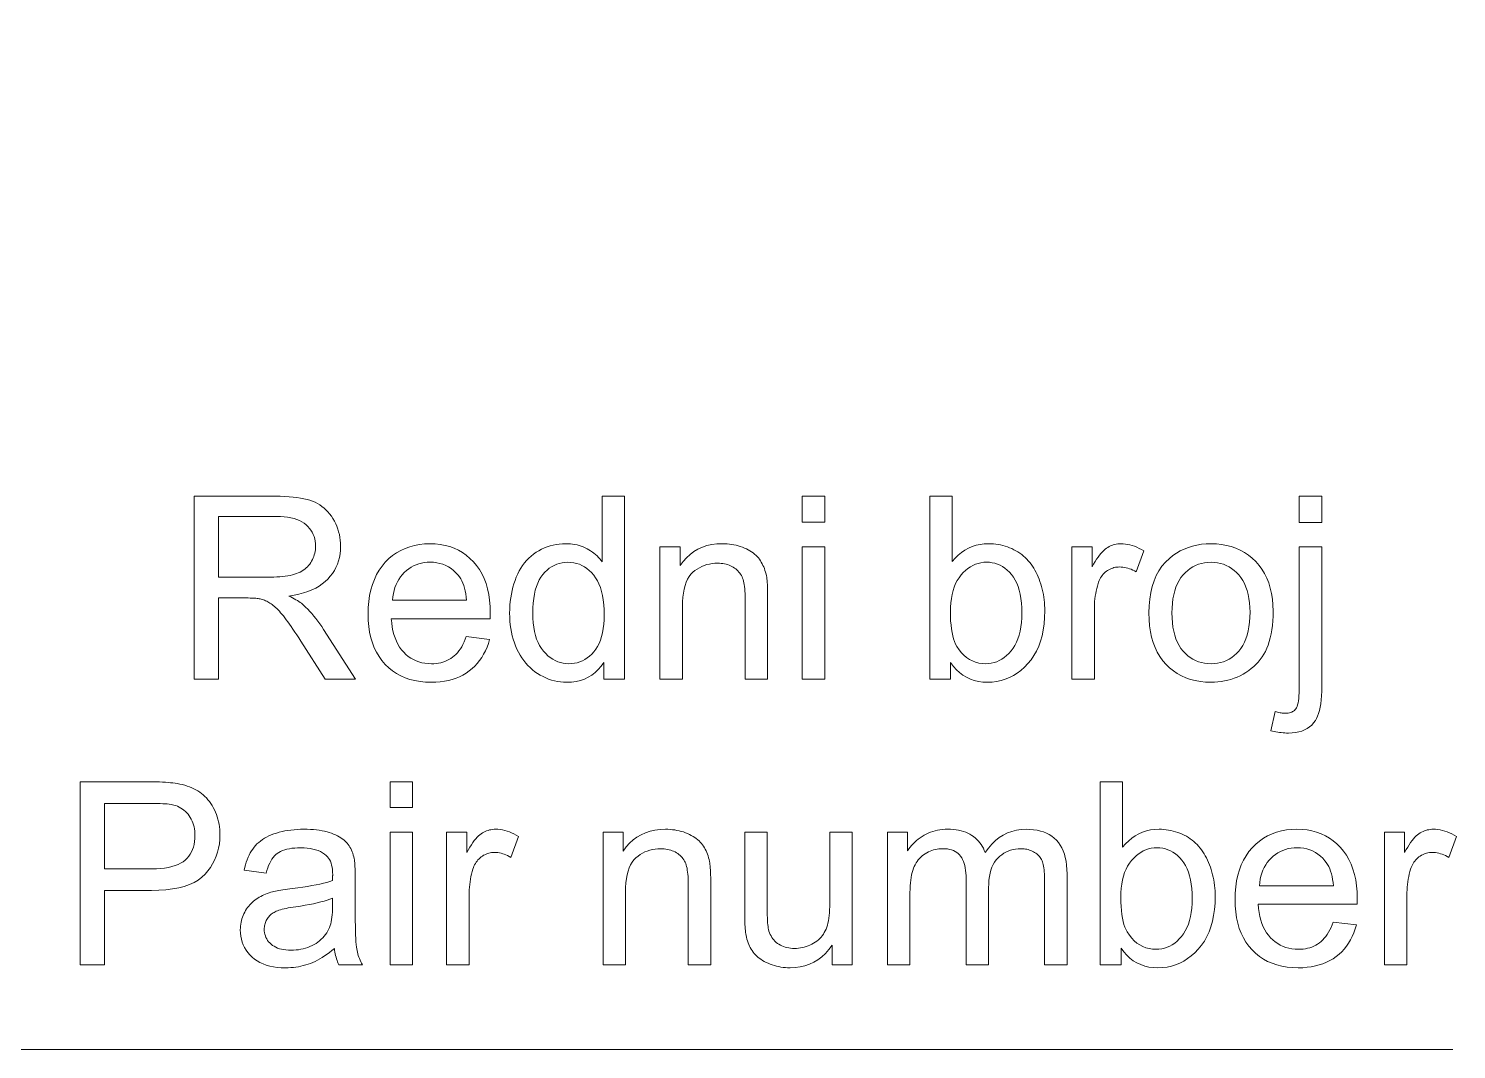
# Model space of a CAD drawing. Extents: x 0 to 297, y 0 to 420.
# Drawn here: x 140.85 to 164.26, y 100.97 to 117.71 of the extents above; entities that cross this region are included whole.
import ezdxf

# ---------------------------------------------------------------- set-up
doc = ezdxf.new("R2010")
doc.units = 0

msp = doc.modelspace()

# ---------------------------------------------------------------- linework, layer by layer
at = {"color": 7, "lineweight": 13}
msp.add_lwpolyline([(119.953, 130.724), (135.851, 100.974), (164.203, 100.974)], dxfattribs=at)
for points in [[(143.567, 107.044), (143.567, 110.044), (144.897, 110.044), (144.976, 110.044), (145.05, 110.041), (145.121, 110.037), (145.187, 110.032), (145.25, 110.024), (145.309, 110.015), (145.365, 110.005), (145.416, 109.993), (145.464, 109.979), (145.507, 109.964), (145.548, 109.946), (145.587, 109.926), (145.625, 109.904), (145.661, 109.879), (145.695, 109.852), (145.727, 109.822), (145.758, 109.79), (145.787, 109.755), (145.815, 109.718), (145.841, 109.678), (145.864, 109.637), (145.886, 109.595), (145.904, 109.552), (145.921, 109.508), (145.934, 109.463), (145.946, 109.417), (145.954, 109.371), (145.961, 109.323), (145.964, 109.275), (145.966, 109.226), (145.964, 109.163), (145.957, 109.102), (145.947, 109.043), (145.933, 108.987), (145.914, 108.932), (145.891, 108.879), (145.864, 108.828), (145.833, 108.779), (145.798, 108.733), (145.759, 108.688), (145.715, 108.646), (145.667, 108.607), (145.615, 108.571), (145.558, 108.538), (145.496, 108.509), (145.43, 108.482), (145.359, 108.459), (145.284, 108.44), (145.205, 108.423), (145.12, 108.409), (145.151, 108.394), (145.18, 108.379), (145.208, 108.364), (145.234, 108.349), (145.259, 108.334), (145.282, 108.319), (145.304, 108.304), (145.324, 108.29), (145.343, 108.275), (145.36, 108.26), (145.394, 108.227), (145.429, 108.193), (145.463, 108.157), (145.496, 108.12), (145.529, 108.08), (145.562, 108.04), (145.594, 107.997), (145.626, 107.954), (145.658, 107.908), (145.689, 107.861), (146.211, 107.044), (145.712, 107.044), (145.315, 107.669), (145.281, 107.721), (145.248, 107.772), (145.216, 107.819), (145.186, 107.864), (145.156, 107.907), (145.128, 107.947), (145.101, 107.985), (145.076, 108.02), (145.051, 108.052), (145.028, 108.082), (145.006, 108.11), (144.984, 108.136), (144.963, 108.16), (144.942, 108.183), (144.922, 108.204), (144.902, 108.223), (144.882, 108.24), (144.863, 108.256), (144.845, 108.27), (144.827, 108.283), (144.809, 108.294), (144.791, 108.304), (144.773, 108.314), (144.755, 108.323), (144.737, 108.331), (144.719, 108.339), (144.701, 108.346), (144.682, 108.352), (144.664, 108.357), (144.646, 108.362), (144.631, 108.365), (144.615, 108.367), (144.597, 108.37), (144.578, 108.372), (144.557, 108.373), (144.534, 108.374), (144.509, 108.375), (144.483, 108.376), (144.454, 108.377), (144.425, 108.377), (143.964, 108.377), (143.964, 107.044)], [(150.281, 107.044), (150.281, 107.319), (150.238, 107.257), (150.191, 107.202), (150.14, 107.154), (150.085, 107.112), (150.026, 107.076), (149.963, 107.047), (149.897, 107.024), (149.826, 107.008), (149.752, 106.999), (149.674, 106.995), (149.622, 106.997), (149.571, 107.001), (149.521, 107.008), (149.472, 107.018), (149.424, 107.031), (149.377, 107.047), (149.33, 107.066), (149.285, 107.087), (149.24, 107.111), (149.196, 107.139), (149.153, 107.168), (149.113, 107.2), (149.074, 107.235), (149.037, 107.271), (149.002, 107.31), (148.97, 107.351), (148.939, 107.395), (148.91, 107.44), (148.883, 107.488), (148.858, 107.539), (148.835, 107.591), (148.815, 107.644), (148.797, 107.7), (148.782, 107.756), (148.768, 107.815), (148.758, 107.874), (148.749, 107.936), (148.743, 107.999), (148.74, 108.063), (148.738, 108.129), (148.74, 108.194), (148.743, 108.257), (148.748, 108.319), (148.756, 108.38), (148.766, 108.439), (148.777, 108.498), (148.792, 108.555), (148.808, 108.611), (148.826, 108.666), (148.847, 108.719), (148.87, 108.771), (148.895, 108.82), (148.922, 108.867), (148.951, 108.912), (148.982, 108.953), (149.016, 108.993), (149.052, 109.03), (149.09, 109.064), (149.13, 109.096), (149.172, 109.126), (149.216, 109.152), (149.261, 109.176), (149.307, 109.198), (149.354, 109.216), (149.402, 109.232), (149.451, 109.244), (149.501, 109.254), (149.552, 109.261), (149.604, 109.265), (149.657, 109.267), (149.696, 109.266), (149.734, 109.264), (149.771, 109.259), (149.808, 109.254), (149.843, 109.246), (149.878, 109.237), (149.911, 109.226), (149.944, 109.214), (149.976, 109.2), (150.007, 109.184), (150.037, 109.167), (150.066, 109.149), (150.094, 109.13), (150.121, 109.11), (150.146, 109.089), (150.171, 109.066), (150.194, 109.043), (150.216, 109.019), (150.237, 108.994), (150.257, 108.968), (150.257, 110.044), (150.623, 110.044), (150.623, 107.044)], [(153.535, 109.621), (153.535, 110.044), (153.904, 110.044), (153.904, 109.621)], [(155.968, 107.044), (155.627, 107.044), (155.627, 110.044), (155.995, 110.044), (155.995, 108.974), (156.043, 109.03), (156.093, 109.08), (156.146, 109.123), (156.202, 109.161), (156.26, 109.194), (156.321, 109.22), (156.385, 109.241), (156.451, 109.255), (156.519, 109.264), (156.59, 109.267), (156.63, 109.266), (156.67, 109.264), (156.709, 109.26), (156.747, 109.254), (156.786, 109.247), (156.823, 109.238), (156.861, 109.227), (156.898, 109.215), (156.934, 109.201), (156.97, 109.186), (157.005, 109.169), (157.039, 109.151), (157.072, 109.132), (157.103, 109.111), (157.133, 109.089), (157.162, 109.065), (157.19, 109.041), (157.216, 109.015), (157.241, 108.987), (157.265, 108.959), (157.287, 108.929), (157.309, 108.898), (157.33, 108.866), (157.349, 108.832), (157.368, 108.797), (157.385, 108.762), (157.402, 108.724), (157.418, 108.686), (157.432, 108.647), (157.446, 108.606), (157.458, 108.564), (157.469, 108.522), (157.479, 108.479), (157.488, 108.436), (157.495, 108.392), (157.501, 108.348), (157.505, 108.302), (157.509, 108.257), (157.511, 108.211), (157.511, 108.164), (157.509, 108.055), (157.5, 107.951), (157.486, 107.851), (157.467, 107.758), (157.442, 107.669), (157.412, 107.585), (157.376, 107.506), (157.334, 107.432), (157.288, 107.364), (157.235, 107.3), (157.179, 107.242), (157.12, 107.19), (157.059, 107.145), (156.996, 107.105), (156.931, 107.072), (156.864, 107.044), (156.794, 107.023), (156.722, 107.008), (156.648, 106.998), (156.572, 106.995), (156.497, 106.999), (156.425, 107.008), (156.356, 107.024), (156.291, 107.047), (156.229, 107.076), (156.17, 107.111), (156.115, 107.153), (156.063, 107.201), (156.014, 107.256), (155.968, 107.317)], [(161.684, 109.617), (161.684, 110.044), (162.052, 110.044), (162.052, 109.617)], [(143.964, 108.72), (144.818, 108.72), (144.871, 108.721), (144.922, 108.723), (144.97, 108.726), (145.016, 108.729), (145.06, 108.735), (145.101, 108.741), (145.14, 108.748), (145.177, 108.756), (145.211, 108.766), (145.243, 108.777), (145.273, 108.789), (145.302, 108.802), (145.329, 108.817), (145.354, 108.833), (145.378, 108.85), (145.401, 108.869), (145.422, 108.889), (145.442, 108.91), (145.46, 108.933), (145.476, 108.957), (145.492, 108.982), (145.505, 109.007), (145.517, 109.033), (145.528, 109.059), (145.536, 109.086), (145.544, 109.113), (145.549, 109.141), (145.553, 109.169), (145.555, 109.197), (145.556, 109.226), (145.555, 109.268), (145.55, 109.308), (145.542, 109.347), (145.532, 109.384), (145.518, 109.42), (145.501, 109.454), (145.481, 109.487), (145.457, 109.518), (145.431, 109.548), (145.402, 109.576), (145.369, 109.602), (145.333, 109.625), (145.293, 109.646), (145.25, 109.664), (145.203, 109.679), (145.152, 109.691), (145.098, 109.701), (145.04, 109.707), (144.979, 109.712), (144.914, 109.713), (143.964, 109.713)], [(148.028, 107.744), (148.409, 107.697), (148.389, 107.632), (148.367, 107.57), (148.341, 107.511), (148.312, 107.454), (148.281, 107.401), (148.246, 107.351), (148.208, 107.303), (148.167, 107.259), (148.123, 107.218), (148.075, 107.18), (148.025, 107.145), (147.973, 107.113), (147.917, 107.086), (147.859, 107.062), (147.798, 107.041), (147.735, 107.025), (147.668, 107.012), (147.599, 107.003), (147.528, 106.997), (147.453, 106.995), (147.36, 106.998), (147.27, 107.007), (147.185, 107.022), (147.103, 107.042), (147.026, 107.069), (146.952, 107.101), (146.883, 107.139), (146.817, 107.183), (146.755, 107.233), (146.697, 107.289), (146.644, 107.35), (146.597, 107.416), (146.555, 107.486), (146.518, 107.562), (146.488, 107.642), (146.463, 107.726), (146.443, 107.816), (146.429, 107.91), (146.421, 108.009), (146.418, 108.113), (146.421, 108.22), (146.429, 108.322), (146.443, 108.42), (146.463, 108.512), (146.488, 108.6), (146.52, 108.682), (146.556, 108.76), (146.599, 108.833), (146.647, 108.901), (146.7, 108.964), (146.758, 109.022), (146.82, 109.073), (146.885, 109.118), (146.953, 109.158), (147.025, 109.191), (147.1, 109.218), (147.178, 109.24), (147.259, 109.255), (147.344, 109.264), (147.433, 109.267), (147.518, 109.264), (147.601, 109.255), (147.68, 109.24), (147.756, 109.219), (147.829, 109.193), (147.898, 109.16), (147.965, 109.121), (148.028, 109.077), (148.088, 109.026), (148.145, 108.97), (148.197, 108.908), (148.244, 108.842), (148.286, 108.77), (148.322, 108.694), (148.352, 108.613), (148.377, 108.527), (148.396, 108.436), (148.41, 108.341), (148.418, 108.24), (148.421, 108.135), (148.421, 108.128), (148.421, 108.121), (148.421, 108.113), (148.421, 108.104), (148.421, 108.094), (148.421, 108.084), (148.42, 108.073), (148.42, 108.062), (148.42, 108.05), (148.419, 108.037), (146.798, 108.037), (146.804, 107.967), (146.813, 107.9), (146.825, 107.837), (146.841, 107.777), (146.859, 107.721), (146.881, 107.668), (146.906, 107.618), (146.935, 107.571), (146.966, 107.528), (147.001, 107.489), (147.038, 107.452), (147.077, 107.42), (147.118, 107.391), (147.161, 107.367), (147.206, 107.346), (147.252, 107.329), (147.3, 107.315), (147.35, 107.306), (147.402, 107.3), (147.455, 107.298), (147.495, 107.299), (147.534, 107.302), (147.572, 107.308), (147.608, 107.315), (147.643, 107.325), (147.677, 107.337), (147.71, 107.35), (147.742, 107.366), (147.772, 107.384), (147.801, 107.405), (147.829, 107.427), (147.856, 107.452), (147.882, 107.48), (147.906, 107.51), (147.93, 107.543), (147.952, 107.578), (147.973, 107.616), (147.992, 107.656), (148.011, 107.699)], [(151.202, 107.044), (151.202, 109.218), (151.534, 109.218), (151.534, 108.909), (151.584, 108.977), (151.638, 109.038), (151.697, 109.091), (151.759, 109.138), (151.826, 109.177), (151.898, 109.21), (151.973, 109.235), (152.053, 109.253), (152.137, 109.263), (152.225, 109.267), (152.264, 109.266), (152.303, 109.264), (152.34, 109.26), (152.378, 109.256), (152.414, 109.249), (152.45, 109.241), (152.485, 109.232), (152.52, 109.222), (152.553, 109.21), (152.587, 109.196), (152.619, 109.182), (152.649, 109.166), (152.678, 109.15), (152.705, 109.133), (152.731, 109.115), (152.755, 109.096), (152.777, 109.076), (152.797, 109.055), (152.816, 109.034), (152.833, 109.011), (152.849, 108.988), (152.864, 108.963), (152.878, 108.938), (152.891, 108.912), (152.903, 108.886), (152.914, 108.858), (152.924, 108.83), (152.933, 108.8), (152.941, 108.77), (152.948, 108.739), (152.952, 108.717), (152.955, 108.692), (152.958, 108.664), (152.961, 108.632), (152.963, 108.598), (152.965, 108.561), (152.966, 108.52), (152.967, 108.477), (152.968, 108.43), (152.968, 108.381), (152.968, 107.044), (152.6, 107.044), (152.6, 108.366), (152.6, 108.41), (152.598, 108.452), (152.596, 108.491), (152.593, 108.528), (152.589, 108.563), (152.584, 108.596), (152.579, 108.626), (152.572, 108.654), (152.565, 108.68), (152.557, 108.703), (152.548, 108.725), (152.537, 108.746), (152.525, 108.766), (152.512, 108.785), (152.497, 108.803), (152.481, 108.821), (152.464, 108.837), (152.446, 108.853), (152.426, 108.867), (152.405, 108.881), (152.382, 108.894), (152.359, 108.905), (152.335, 108.915), (152.311, 108.924), (152.286, 108.931), (152.26, 108.937), (152.233, 108.942), (152.205, 108.945), (152.177, 108.947), (152.148, 108.948), (152.101, 108.946), (152.056, 108.942), (152.012, 108.934), (151.97, 108.924), (151.928, 108.91), (151.889, 108.894), (151.85, 108.874), (151.812, 108.852), (151.776, 108.827), (151.742, 108.798), (151.709, 108.766), (151.68, 108.728), (151.654, 108.684), (151.632, 108.636), (151.613, 108.582), (151.598, 108.522), (151.586, 108.458), (151.577, 108.388), (151.572, 108.312), (151.571, 108.231), (151.571, 107.044)], [(153.535, 107.044), (153.535, 109.218), (153.904, 109.218), (153.904, 107.044)], [(157.955, 107.044), (157.955, 109.218), (158.287, 109.218), (158.287, 108.888), (158.312, 108.933), (158.337, 108.974), (158.361, 109.013), (158.385, 109.048), (158.409, 109.08), (158.432, 109.109), (158.455, 109.135), (158.477, 109.157), (158.499, 109.177), (158.521, 109.193), (158.543, 109.207), (158.565, 109.22), (158.588, 109.231), (158.611, 109.24), (158.634, 109.248), (158.658, 109.255), (158.682, 109.26), (158.707, 109.264), (158.732, 109.266), (158.758, 109.267), (158.795, 109.266), (158.832, 109.262), (158.87, 109.256), (158.907, 109.248), (158.945, 109.237), (158.983, 109.224), (159.021, 109.209), (159.059, 109.191), (159.098, 109.171), (159.136, 109.148), (159.009, 108.806), (158.982, 108.822), (158.955, 108.835), (158.928, 108.847), (158.901, 108.857), (158.874, 108.866), (158.847, 108.873), (158.82, 108.879), (158.793, 108.883), (158.766, 108.885), (158.739, 108.886), (158.715, 108.885), (158.692, 108.883), (158.669, 108.88), (158.646, 108.875), (158.625, 108.868), (158.603, 108.86), (158.582, 108.851), (158.562, 108.84), (158.542, 108.827), (158.522, 108.814), (158.504, 108.798), (158.486, 108.782), (158.469, 108.765), (158.454, 108.746), (158.44, 108.727), (158.427, 108.706), (158.415, 108.684), (158.404, 108.661), (158.394, 108.637), (158.385, 108.612), (158.373, 108.572), (158.363, 108.532), (158.354, 108.491), (158.346, 108.449), (158.339, 108.406), (158.334, 108.363), (158.329, 108.319), (158.326, 108.274), (158.324, 108.229), (158.324, 108.182), (158.324, 107.044)], [(159.218, 108.131), (159.221, 108.249), (159.231, 108.36), (159.248, 108.465), (159.272, 108.564), (159.302, 108.657), (159.339, 108.743), (159.382, 108.823), (159.433, 108.897), (159.49, 108.964), (159.554, 109.025), (159.611, 109.071), (159.671, 109.112), (159.733, 109.149), (159.798, 109.18), (159.865, 109.206), (159.934, 109.228), (160.006, 109.245), (160.081, 109.257), (160.158, 109.264), (160.237, 109.267), (160.325, 109.264), (160.41, 109.255), (160.491, 109.24), (160.569, 109.22), (160.644, 109.193), (160.716, 109.161), (160.784, 109.123), (160.849, 109.079), (160.911, 109.029), (160.97, 108.973), (161.024, 108.912), (161.072, 108.847), (161.115, 108.777), (161.152, 108.702), (161.183, 108.624), (161.209, 108.54), (161.229, 108.452), (161.243, 108.36), (161.251, 108.263), (161.254, 108.162), (161.253, 108.08), (161.249, 108.001), (161.243, 107.926), (161.234, 107.855), (161.223, 107.787), (161.209, 107.723), (161.192, 107.662), (161.174, 107.605), (161.152, 107.552), (161.128, 107.502), (161.102, 107.455), (161.073, 107.41), (161.042, 107.367), (161.009, 107.327), (160.974, 107.288), (160.936, 107.252), (160.896, 107.218), (160.854, 107.186), (160.809, 107.156), (160.762, 107.128), (160.713, 107.103), (160.664, 107.08), (160.614, 107.061), (160.563, 107.043), (160.511, 107.029), (160.458, 107.017), (160.404, 107.007), (160.349, 107.001), (160.294, 106.997), (160.237, 106.995), (160.148, 106.998), (160.062, 107.007), (159.979, 107.022), (159.9, 107.042), (159.824, 107.069), (159.752, 107.101), (159.684, 107.139), (159.619, 107.183), (159.557, 107.232), (159.499, 107.288), (159.446, 107.349), (159.398, 107.415), (159.356, 107.487), (159.319, 107.563), (159.288, 107.645), (159.263, 107.732), (159.243, 107.824), (159.229, 107.921), (159.221, 108.024)], [(161.217, 106.201), (161.287, 106.514), (161.308, 106.509), (161.329, 106.504), (161.349, 106.5), (161.368, 106.496), (161.386, 106.493), (161.403, 106.49), (161.419, 106.488), (161.434, 106.487), (161.448, 106.486), (161.461, 106.486), (161.483, 106.487), (161.504, 106.489), (161.523, 106.493), (161.542, 106.498), (161.559, 106.504), (161.575, 106.513), (161.59, 106.522), (161.604, 106.534), (161.617, 106.546), (161.629, 106.56), (161.639, 106.578), (161.648, 106.599), (161.657, 106.625), (161.664, 106.656), (161.67, 106.691), (161.675, 106.731), (161.679, 106.775), (161.682, 106.823), (161.683, 106.876), (161.684, 106.934), (161.684, 109.218), (162.052, 109.218), (162.052, 106.926), (162.051, 106.848), (162.048, 106.775), (162.043, 106.707), (162.036, 106.644), (162.026, 106.586), (162.015, 106.532), (162.001, 106.484), (161.985, 106.44), (161.968, 106.401), (161.948, 106.367), (161.919, 106.328), (161.888, 106.293), (161.852, 106.263), (161.813, 106.236), (161.771, 106.214), (161.725, 106.195), (161.675, 106.181), (161.622, 106.171), (161.566, 106.165), (161.506, 106.162), (161.476, 106.163), (161.446, 106.164), (161.417, 106.166), (161.388, 106.169), (161.359, 106.172), (161.33, 106.176), (161.302, 106.182), (161.273, 106.187), (161.245, 106.194)], [(146.819, 108.34), (148.032, 108.34), (148.027, 108.393), (148.019, 108.444), (148.01, 108.492), (147.998, 108.537), (147.985, 108.58), (147.971, 108.62), (147.954, 108.657), (147.936, 108.691), (147.915, 108.722), (147.893, 108.751), (147.857, 108.792), (147.819, 108.828), (147.778, 108.86), (147.736, 108.887), (147.691, 108.911), (147.645, 108.93), (147.596, 108.945), (147.545, 108.955), (147.492, 108.962), (147.437, 108.964), (147.387, 108.962), (147.339, 108.957), (147.292, 108.949), (147.247, 108.937), (147.203, 108.922), (147.162, 108.903), (147.121, 108.881), (147.083, 108.855), (147.046, 108.826), (147.01, 108.794), (146.977, 108.759), (146.947, 108.722), (146.92, 108.682), (146.897, 108.64), (146.876, 108.596), (146.858, 108.549), (146.844, 108.5), (146.832, 108.449), (146.824, 108.396)], [(149.117, 108.129), (149.119, 108.048), (149.124, 107.97), (149.133, 107.898), (149.145, 107.829), (149.161, 107.764), (149.18, 107.704), (149.203, 107.648), (149.23, 107.596), (149.26, 107.548), (149.293, 107.505), (149.329, 107.466), (149.366, 107.43), (149.404, 107.399), (149.444, 107.373), (149.485, 107.35), (149.527, 107.331), (149.57, 107.317), (149.615, 107.306), (149.661, 107.3), (149.708, 107.298), (149.756, 107.3), (149.802, 107.306), (149.847, 107.316), (149.89, 107.33), (149.932, 107.348), (149.972, 107.369), (150.011, 107.395), (150.048, 107.425), (150.084, 107.458), (150.119, 107.496), (150.151, 107.537), (150.179, 107.583), (150.205, 107.633), (150.227, 107.687), (150.245, 107.745), (150.261, 107.807), (150.272, 107.874), (150.281, 107.945), (150.286, 108.019), (150.288, 108.098), (150.286, 108.185), (150.281, 108.267), (150.272, 108.345), (150.26, 108.417), (150.245, 108.485), (150.226, 108.548), (150.203, 108.607), (150.178, 108.66), (150.148, 108.709), (150.116, 108.753), (150.08, 108.793), (150.044, 108.828), (150.005, 108.86), (149.965, 108.887), (149.924, 108.91), (149.881, 108.929), (149.836, 108.943), (149.79, 108.954), (149.742, 108.96), (149.692, 108.962), (149.644, 108.96), (149.597, 108.954), (149.552, 108.944), (149.509, 108.93), (149.467, 108.912), (149.426, 108.89), (149.388, 108.864), (149.351, 108.834), (149.316, 108.799), (149.282, 108.761), (149.25, 108.719), (149.222, 108.672), (149.198, 108.62), (149.176, 108.564), (149.158, 108.503), (149.143, 108.437), (149.132, 108.367), (149.124, 108.293), (149.119, 108.213)], [(155.964, 108.147), (155.965, 108.071), (155.968, 108), (155.974, 107.932), (155.981, 107.869), (155.991, 107.811), (156.003, 107.757), (156.016, 107.707), (156.032, 107.661), (156.05, 107.62), (156.071, 107.583), (156.107, 107.529), (156.145, 107.48), (156.186, 107.438), (156.229, 107.401), (156.275, 107.369), (156.324, 107.344), (156.374, 107.324), (156.428, 107.31), (156.483, 107.301), (156.541, 107.298), (156.589, 107.3), (156.635, 107.307), (156.68, 107.317), (156.724, 107.332), (156.766, 107.351), (156.807, 107.374), (156.847, 107.401), (156.886, 107.432), (156.923, 107.468), (156.959, 107.508), (156.992, 107.552), (157.022, 107.6), (157.049, 107.652), (157.071, 107.709), (157.091, 107.769), (157.107, 107.834), (157.119, 107.902), (157.128, 107.975), (157.133, 108.052), (157.135, 108.133), (157.133, 108.216), (157.128, 108.294), (157.12, 108.368), (157.108, 108.438), (157.093, 108.503), (157.074, 108.564), (157.052, 108.62), (157.027, 108.671), (156.998, 108.719), (156.966, 108.761), (156.931, 108.8), (156.896, 108.834), (156.858, 108.865), (156.82, 108.891), (156.779, 108.913), (156.738, 108.932), (156.695, 108.946), (156.651, 108.956), (156.605, 108.962), (156.558, 108.964), (156.51, 108.962), (156.464, 108.956), (156.419, 108.945), (156.375, 108.93), (156.333, 108.912), (156.291, 108.888), (156.252, 108.861), (156.213, 108.83), (156.176, 108.794), (156.14, 108.754), (156.107, 108.71), (156.077, 108.663), (156.05, 108.612), (156.028, 108.556), (156.008, 108.498), (155.992, 108.435), (155.98, 108.369), (155.971, 108.299), (155.966, 108.225)], [(159.597, 108.131), (159.598, 108.05), (159.604, 107.972), (159.613, 107.899), (159.626, 107.831), (159.642, 107.766), (159.662, 107.706), (159.686, 107.649), (159.713, 107.597), (159.744, 107.55), (159.779, 107.506), (159.816, 107.466), (159.855, 107.431), (159.896, 107.4), (159.939, 107.373), (159.984, 107.35), (160.031, 107.331), (160.08, 107.317), (160.13, 107.307), (160.183, 107.3), (160.237, 107.298), (160.291, 107.3), (160.343, 107.307), (160.393, 107.317), (160.442, 107.332), (160.488, 107.35), (160.533, 107.373), (160.576, 107.4), (160.617, 107.432), (160.656, 107.467), (160.693, 107.507), (160.728, 107.551), (160.759, 107.599), (160.786, 107.652), (160.81, 107.709), (160.83, 107.77), (160.846, 107.836), (160.859, 107.906), (160.868, 107.981), (160.874, 108.06), (160.876, 108.143), (160.874, 108.222), (160.868, 108.297), (160.859, 108.368), (160.846, 108.435), (160.83, 108.498), (160.81, 108.557), (160.786, 108.612), (160.758, 108.663), (160.727, 108.711), (160.692, 108.754), (160.655, 108.794), (160.616, 108.829), (160.574, 108.86), (160.532, 108.887), (160.487, 108.91), (160.441, 108.929), (160.392, 108.943), (160.342, 108.954), (160.291, 108.96), (160.237, 108.962), (160.183, 108.96), (160.13, 108.954), (160.08, 108.943), (160.031, 108.929), (159.984, 108.91), (159.939, 108.888), (159.896, 108.861), (159.855, 108.83), (159.816, 108.795), (159.779, 108.755), (159.744, 108.712), (159.713, 108.664), (159.686, 108.612), (159.662, 108.556), (159.642, 108.496), (159.626, 108.431), (159.613, 108.363), (159.604, 108.29), (159.598, 108.212)], [(141.699, 102.362), (141.699, 105.362), (142.831, 105.362), (142.889, 105.362), (142.944, 105.361), (142.997, 105.36), (143.047, 105.358), (143.094, 105.355), (143.138, 105.352), (143.18, 105.348), (143.218, 105.344), (143.254, 105.339), (143.287, 105.334), (143.33, 105.326), (143.372, 105.316), (143.413, 105.306), (143.452, 105.294), (143.49, 105.28), (143.526, 105.266), (143.561, 105.25), (143.595, 105.232), (143.627, 105.214), (143.657, 105.194), (143.687, 105.172), (143.715, 105.149), (143.742, 105.124), (143.767, 105.098), (143.792, 105.069), (143.816, 105.04), (143.838, 105.008), (143.859, 104.975), (143.879, 104.94), (143.898, 104.904), (143.915, 104.866), (143.93, 104.828), (143.944, 104.789), (143.956, 104.749), (143.966, 104.709), (143.974, 104.667), (143.981, 104.625), (143.985, 104.582), (143.988, 104.539), (143.989, 104.495), (143.986, 104.419), (143.979, 104.346), (143.967, 104.276), (143.95, 104.207), (143.928, 104.141), (143.901, 104.078), (143.869, 104.017), (143.833, 103.958), (143.792, 103.901), (143.745, 103.847), (143.693, 103.797), (143.632, 103.752), (143.564, 103.712), (143.488, 103.677), (143.404, 103.648), (143.312, 103.624), (143.212, 103.606), (143.104, 103.593), (142.989, 103.585), (142.865, 103.582), (142.096, 103.582), (142.096, 102.362)], [(146.78, 104.939), (146.78, 105.362), (147.148, 105.362), (147.148, 104.939)], [(158.762, 102.362), (158.42, 102.362), (158.42, 105.362), (158.788, 105.362), (158.788, 104.292), (158.836, 104.348), (158.887, 104.397), (158.94, 104.441), (158.995, 104.479), (159.054, 104.512), (159.115, 104.538), (159.178, 104.558), (159.244, 104.573), (159.313, 104.582), (159.384, 104.585), (159.424, 104.584), (159.463, 104.581), (159.502, 104.577), (159.541, 104.572), (159.579, 104.564), (159.617, 104.556), (159.654, 104.545), (159.691, 104.533), (159.727, 104.519), (159.763, 104.504), (159.799, 104.487), (159.832, 104.469), (159.865, 104.449), (159.896, 104.429), (159.927, 104.407), (159.955, 104.383), (159.983, 104.359), (160.009, 104.333), (160.034, 104.305), (160.058, 104.277), (160.081, 104.247), (160.102, 104.216), (160.123, 104.184), (160.142, 104.15), (160.161, 104.115), (160.179, 104.079), (160.195, 104.042), (160.211, 104.004), (160.226, 103.964), (160.239, 103.924), (160.252, 103.882), (160.263, 103.84), (160.273, 103.797), (160.281, 103.754), (160.288, 103.71), (160.294, 103.665), (160.299, 103.62), (160.302, 103.575), (160.304, 103.528), (160.305, 103.482), (160.302, 103.373), (160.294, 103.268), (160.28, 103.169), (160.26, 103.075), (160.236, 102.986), (160.205, 102.903), (160.169, 102.824), (160.128, 102.75), (160.081, 102.682), (160.028, 102.618), (159.972, 102.56), (159.913, 102.508), (159.853, 102.463), (159.79, 102.423), (159.724, 102.389), (159.657, 102.362), (159.587, 102.341), (159.516, 102.325), (159.442, 102.316), (159.365, 102.313), (159.29, 102.316), (159.218, 102.326), (159.149, 102.342), (159.084, 102.365), (159.022, 102.394), (158.963, 102.429), (158.908, 102.471), (158.856, 102.519), (158.807, 102.573), (158.762, 102.635)], [(142.096, 103.936), (142.871, 103.936), (142.946, 103.937), (143.016, 103.942), (143.082, 103.949), (143.144, 103.959), (143.2, 103.972), (143.253, 103.988), (143.301, 104.006), (143.344, 104.028), (143.383, 104.052), (143.418, 104.079), (143.449, 104.109), (143.476, 104.141), (143.5, 104.176), (143.521, 104.213), (143.539, 104.252), (143.554, 104.293), (143.565, 104.337), (143.573, 104.383), (143.578, 104.432), (143.579, 104.482), (143.579, 104.52), (143.576, 104.556), (143.571, 104.59), (143.564, 104.624), (143.556, 104.657), (143.545, 104.689), (143.533, 104.719), (143.519, 104.749), (143.502, 104.777), (143.484, 104.805), (143.465, 104.831), (143.444, 104.855), (143.422, 104.877), (143.399, 104.897), (143.374, 104.916), (143.348, 104.933), (143.322, 104.948), (143.293, 104.961), (143.264, 104.972), (143.234, 104.982), (143.212, 104.987), (143.187, 104.991), (143.158, 104.995), (143.126, 104.999), (143.091, 105.002), (143.052, 105.004), (143.01, 105.006), (142.965, 105.007), (142.916, 105.008), (142.863, 105.008), (142.096, 105.008)], [(145.865, 102.63), (145.825, 102.597), (145.784, 102.565), (145.744, 102.535), (145.704, 102.508), (145.665, 102.482), (145.625, 102.459), (145.586, 102.437), (145.548, 102.418), (145.509, 102.4), (145.471, 102.385), (145.433, 102.371), (145.395, 102.359), (145.355, 102.348), (145.316, 102.339), (145.275, 102.331), (145.234, 102.325), (145.193, 102.32), (145.151, 102.316), (145.108, 102.314), (145.065, 102.313), (144.995, 102.315), (144.929, 102.32), (144.865, 102.329), (144.805, 102.341), (144.748, 102.357), (144.695, 102.376), (144.645, 102.399), (144.598, 102.425), (144.555, 102.455), (144.515, 102.488), (144.478, 102.524), (144.445, 102.562), (144.417, 102.602), (144.392, 102.644), (144.37, 102.687), (144.353, 102.733), (144.34, 102.781), (144.33, 102.83), (144.324, 102.882), (144.322, 102.935), (144.323, 102.967), (144.325, 102.998), (144.329, 103.029), (144.334, 103.059), (144.34, 103.088), (144.348, 103.117), (144.358, 103.145), (144.369, 103.173), (144.381, 103.2), (144.395, 103.227), (144.41, 103.253), (144.426, 103.278), (144.443, 103.301), (144.46, 103.324), (144.479, 103.346), (144.498, 103.367), (144.519, 103.386), (144.54, 103.405), (144.562, 103.422), (144.585, 103.439), (144.609, 103.454), (144.634, 103.469), (144.659, 103.483), (144.684, 103.496), (144.71, 103.509), (144.737, 103.521), (144.765, 103.531), (144.793, 103.542), (144.821, 103.551), (144.85, 103.559), (144.873, 103.565), (144.898, 103.571), (144.925, 103.576), (144.955, 103.582), (144.986, 103.588), (145.02, 103.593), (145.056, 103.599), (145.095, 103.604), (145.135, 103.609), (145.178, 103.615), (145.265, 103.626), (145.347, 103.637), (145.424, 103.648), (145.497, 103.661), (145.565, 103.673), (145.628, 103.686), (145.687, 103.699), (145.741, 103.713), (145.79, 103.727), (145.835, 103.742), (145.835, 103.756), (145.835, 103.77), (145.836, 103.782), (145.836, 103.793), (145.836, 103.804), (145.836, 103.813), (145.836, 103.821), (145.837, 103.827), (145.837, 103.833), (145.837, 103.838), (145.836, 103.881), (145.832, 103.923), (145.827, 103.961), (145.82, 103.997), (145.811, 104.03), (145.799, 104.06), (145.786, 104.088), (145.77, 104.113), (145.752, 104.135), (145.732, 104.155), (145.703, 104.179), (145.67, 104.2), (145.635, 104.219), (145.597, 104.235), (145.557, 104.249), (145.513, 104.26), (145.467, 104.269), (145.419, 104.275), (145.367, 104.279), (145.313, 104.28), (145.262, 104.279), (145.214, 104.276), (145.169, 104.272), (145.127, 104.265), (145.087, 104.257), (145.05, 104.247), (145.016, 104.235), (144.984, 104.222), (144.955, 104.206), (144.929, 104.189), (144.905, 104.169), (144.882, 104.147), (144.861, 104.121), (144.84, 104.093), (144.821, 104.063), (144.804, 104.029), (144.787, 103.993), (144.772, 103.953), (144.758, 103.911), (144.746, 103.866), (144.386, 103.916), (144.396, 103.961), (144.408, 104.004), (144.421, 104.046), (144.435, 104.086), (144.451, 104.125), (144.468, 104.161), (144.486, 104.196), (144.505, 104.229), (144.526, 104.26), (144.547, 104.289), (144.571, 104.317), (144.596, 104.343), (144.624, 104.368), (144.654, 104.392), (144.685, 104.415), (144.719, 104.436), (144.754, 104.456), (144.792, 104.475), (144.831, 104.492), (144.873, 104.508), (144.916, 104.523), (144.961, 104.536), (145.007, 104.547), (145.054, 104.557), (145.103, 104.566), (145.153, 104.572), (145.204, 104.578), (145.257, 104.582), (145.311, 104.584), (145.366, 104.585), (145.421, 104.584), (145.473, 104.582), (145.524, 104.579), (145.572, 104.574), (145.618, 104.568), (145.662, 104.561), (145.704, 104.553), (145.744, 104.543), (145.782, 104.532), (145.818, 104.519), (145.852, 104.506), (145.884, 104.492), (145.914, 104.477), (145.943, 104.461), (145.969, 104.445), (145.994, 104.428), (146.017, 104.411), (146.038, 104.393), (146.057, 104.374), (146.074, 104.354), (146.09, 104.334), (146.105, 104.313), (146.119, 104.29), (146.132, 104.267), (146.144, 104.242), (146.155, 104.217), (146.165, 104.19), (146.174, 104.162), (146.182, 104.134), (146.189, 104.104), (146.192, 104.083), (146.195, 104.06), (146.198, 104.034), (146.2, 104.004), (146.202, 103.972), (146.204, 103.936), (146.205, 103.898), (146.206, 103.856), (146.207, 103.812), (146.207, 103.764), (146.207, 103.273), (146.207, 103.174), (146.208, 103.083), (146.209, 102.999), (146.211, 102.922), (146.213, 102.854), (146.216, 102.793), (146.219, 102.739), (146.222, 102.693), (146.226, 102.654), (146.231, 102.623), (146.236, 102.596), (146.242, 102.569), (146.249, 102.543), (146.257, 102.516), (146.266, 102.49), (146.275, 102.464), (146.286, 102.438), (146.298, 102.413), (146.31, 102.387), (146.324, 102.362), (145.939, 102.362), (145.928, 102.386), (145.918, 102.41), (145.908, 102.435), (145.9, 102.46), (145.892, 102.487), (145.885, 102.514), (145.879, 102.542), (145.873, 102.571), (145.869, 102.6)], [(146.78, 102.362), (146.78, 104.536), (147.148, 104.536), (147.148, 102.362)], [(147.705, 102.362), (147.705, 104.536), (148.037, 104.536), (148.037, 104.206), (148.062, 104.251), (148.086, 104.292), (148.111, 104.331), (148.135, 104.366), (148.159, 104.398), (148.182, 104.427), (148.205, 104.453), (148.227, 104.475), (148.249, 104.495), (148.271, 104.511), (148.293, 104.525), (148.315, 104.538), (148.337, 104.549), (148.36, 104.558), (148.384, 104.566), (148.407, 104.573), (148.432, 104.578), (148.456, 104.582), (148.482, 104.584), (148.507, 104.585), (148.544, 104.584), (148.582, 104.58), (148.619, 104.574), (148.657, 104.566), (148.695, 104.555), (148.733, 104.542), (148.771, 104.527), (148.809, 104.509), (148.847, 104.489), (148.886, 104.466), (148.759, 104.124), (148.732, 104.139), (148.705, 104.153), (148.678, 104.165), (148.651, 104.175), (148.624, 104.184), (148.597, 104.191), (148.57, 104.197), (148.543, 104.201), (148.516, 104.203), (148.489, 104.204), (148.465, 104.203), (148.441, 104.201), (148.419, 104.198), (148.396, 104.192), (148.374, 104.186), (148.353, 104.178), (148.332, 104.168), (148.311, 104.158), (148.291, 104.145), (148.272, 104.131), (148.253, 104.116), (148.236, 104.1), (148.219, 104.083), (148.204, 104.064), (148.189, 104.045), (148.176, 104.024), (148.164, 104.002), (148.153, 103.979), (148.143, 103.955), (148.135, 103.93), (148.123, 103.89), (148.113, 103.85), (148.103, 103.809), (148.095, 103.767), (148.089, 103.724), (148.083, 103.681), (148.079, 103.637), (148.076, 103.592), (148.074, 103.546), (148.073, 103.5), (148.073, 102.362)], [(150.269, 102.362), (150.269, 104.536), (150.601, 104.536), (150.601, 104.227), (150.651, 104.295), (150.705, 104.356), (150.763, 104.409), (150.826, 104.456), (150.893, 104.495), (150.965, 104.527), (151.04, 104.552), (151.12, 104.57), (151.204, 104.581), (151.292, 104.585), (151.331, 104.584), (151.37, 104.582), (151.407, 104.578), (151.444, 104.573), (151.481, 104.567), (151.517, 104.559), (151.552, 104.55), (151.586, 104.54), (151.62, 104.528), (151.654, 104.514), (151.686, 104.5), (151.716, 104.484), (151.745, 104.468), (151.772, 104.451), (151.798, 104.433), (151.821, 104.414), (151.844, 104.394), (151.864, 104.373), (151.883, 104.351), (151.9, 104.329), (151.916, 104.306), (151.931, 104.281), (151.945, 104.256), (151.958, 104.23), (151.97, 104.204), (151.981, 104.176), (151.991, 104.147), (152, 104.118), (152.008, 104.088), (152.015, 104.057), (152.019, 104.035), (152.022, 104.01), (152.025, 103.982), (152.028, 103.95), (152.03, 103.916), (152.032, 103.879), (152.033, 103.838), (152.034, 103.795), (152.035, 103.748), (152.035, 103.699), (152.035, 102.362), (151.667, 102.362), (151.667, 103.684), (151.666, 103.728), (151.665, 103.77), (151.663, 103.809), (151.66, 103.846), (151.656, 103.881), (151.651, 103.914), (151.646, 103.944), (151.639, 103.972), (151.632, 103.997), (151.624, 104.021), (151.615, 104.043), (151.604, 104.064), (151.592, 104.084), (151.579, 104.103), (151.564, 104.121), (151.548, 104.139), (151.531, 104.155), (151.513, 104.171), (151.493, 104.185), (151.471, 104.199), (151.449, 104.212), (151.426, 104.223), (151.402, 104.233), (151.378, 104.242), (151.352, 104.249), (151.326, 104.255), (151.3, 104.259), (151.272, 104.263), (151.244, 104.265), (151.215, 104.265), (151.168, 104.264), (151.123, 104.259), (151.079, 104.252), (151.037, 104.242), (150.995, 104.228), (150.955, 104.212), (150.917, 104.192), (150.879, 104.17), (150.843, 104.144), (150.808, 104.116), (150.776, 104.084), (150.747, 104.046), (150.721, 104.002), (150.699, 103.954), (150.68, 103.9), (150.665, 103.84), (150.653, 103.776), (150.644, 103.705), (150.639, 103.63), (150.637, 103.549), (150.637, 102.362)], [(154.024, 102.362), (154.024, 102.682), (153.972, 102.612), (153.915, 102.549), (153.856, 102.494), (153.792, 102.446), (153.725, 102.405), (153.654, 102.372), (153.58, 102.346), (153.502, 102.328), (153.42, 102.317), (153.335, 102.313), (153.296, 102.314), (153.259, 102.316), (153.221, 102.32), (153.185, 102.325), (153.149, 102.332), (153.113, 102.34), (153.078, 102.349), (153.043, 102.36), (153.009, 102.373), (152.975, 102.387), (152.943, 102.402), (152.912, 102.418), (152.883, 102.435), (152.856, 102.452), (152.83, 102.47), (152.806, 102.489), (152.784, 102.509), (152.764, 102.529), (152.745, 102.55), (152.728, 102.572), (152.712, 102.595), (152.697, 102.619), (152.684, 102.644), (152.671, 102.669), (152.659, 102.696), (152.648, 102.724), (152.638, 102.753), (152.629, 102.783), (152.621, 102.813), (152.614, 102.845), (152.61, 102.868), (152.606, 102.894), (152.603, 102.922), (152.6, 102.952), (152.597, 102.985), (152.595, 103.021), (152.594, 103.059), (152.593, 103.1), (152.592, 103.143), (152.592, 103.189), (152.592, 104.536), (152.96, 104.536), (152.96, 103.33), (152.96, 103.274), (152.961, 103.222), (152.962, 103.174), (152.964, 103.13), (152.966, 103.089), (152.968, 103.052), (152.971, 103.019), (152.975, 102.989), (152.978, 102.963), (152.983, 102.941), (152.99, 102.913), (153, 102.886), (153.01, 102.86), (153.023, 102.835), (153.037, 102.812), (153.052, 102.79), (153.069, 102.769), (153.088, 102.749), (153.108, 102.73), (153.13, 102.713), (153.153, 102.698), (153.177, 102.683), (153.202, 102.671), (153.229, 102.66), (153.256, 102.651), (153.284, 102.644), (153.314, 102.638), (153.344, 102.634), (153.376, 102.631), (153.408, 102.63), (153.441, 102.631), (153.474, 102.634), (153.506, 102.638), (153.538, 102.644), (153.569, 102.652), (153.6, 102.661), (153.63, 102.672), (153.66, 102.685), (153.69, 102.699), (153.719, 102.715), (153.748, 102.733), (153.774, 102.752), (153.799, 102.772), (153.822, 102.793), (153.843, 102.816), (153.863, 102.839), (153.881, 102.864), (153.897, 102.891), (153.912, 102.918), (153.925, 102.947), (153.936, 102.977), (153.947, 103.01), (153.956, 103.046), (153.964, 103.085), (153.97, 103.126), (153.976, 103.17), (153.98, 103.216), (153.983, 103.265), (153.985, 103.317), (153.985, 103.371), (153.985, 104.536), (154.354, 104.536), (154.354, 102.362)], [(154.931, 102.362), (154.931, 104.536), (155.26, 104.536), (155.26, 104.231), (155.281, 104.262), (155.304, 104.292), (155.328, 104.321), (155.353, 104.348), (155.379, 104.375), (155.407, 104.4), (155.437, 104.424), (155.467, 104.446), (155.499, 104.467), (155.532, 104.488), (155.567, 104.506), (155.602, 104.522), (155.639, 104.537), (155.676, 104.55), (155.714, 104.56), (155.753, 104.569), (155.793, 104.576), (155.834, 104.581), (155.876, 104.584), (155.919, 104.585), (155.967, 104.584), (156.012, 104.581), (156.056, 104.576), (156.098, 104.569), (156.139, 104.56), (156.178, 104.549), (156.215, 104.536), (156.25, 104.521), (156.283, 104.503), (156.315, 104.484), (156.345, 104.464), (156.373, 104.441), (156.4, 104.417), (156.424, 104.391), (156.447, 104.364), (156.468, 104.335), (156.487, 104.305), (156.504, 104.273), (156.52, 104.239), (156.533, 104.204), (156.586, 104.276), (156.642, 104.341), (156.702, 104.398), (156.764, 104.448), (156.83, 104.49), (156.899, 104.524), (156.97, 104.55), (157.045, 104.569), (157.123, 104.581), (157.204, 104.585), (157.267, 104.583), (157.328, 104.578), (157.385, 104.569), (157.439, 104.556), (157.49, 104.54), (157.539, 104.52), (157.584, 104.497), (157.626, 104.47), (157.665, 104.44), (157.702, 104.406), (157.735, 104.368), (157.764, 104.326), (157.79, 104.281), (157.813, 104.231), (157.832, 104.178), (157.848, 104.121), (157.86, 104.06), (157.869, 103.995), (157.874, 103.927), (157.876, 103.854), (157.876, 102.362), (157.509, 102.362), (157.509, 103.731), (157.509, 103.774), (157.508, 103.815), (157.506, 103.853), (157.503, 103.888), (157.5, 103.921), (157.496, 103.952), (157.492, 103.98), (157.486, 104.006), (157.48, 104.029), (157.473, 104.05), (157.466, 104.069), (157.457, 104.087), (157.447, 104.104), (157.435, 104.121), (157.423, 104.137), (157.409, 104.153), (157.395, 104.167), (157.379, 104.181), (157.362, 104.194), (157.343, 104.206), (157.324, 104.217), (157.305, 104.227), (157.284, 104.236), (157.263, 104.244), (157.241, 104.251), (157.219, 104.256), (157.196, 104.26), (157.172, 104.263), (157.148, 104.265), (157.122, 104.265), (157.077, 104.264), (157.034, 104.259), (156.992, 104.252), (156.952, 104.241), (156.913, 104.227), (156.875, 104.211), (156.84, 104.191), (156.806, 104.168), (156.773, 104.142), (156.742, 104.113), (156.713, 104.081), (156.687, 104.045), (156.665, 104.005), (156.645, 103.962), (156.628, 103.915), (156.615, 103.864), (156.604, 103.81), (156.596, 103.752), (156.592, 103.69), (156.59, 103.625), (156.59, 102.362), (156.222, 102.362), (156.222, 103.774), (156.221, 103.822), (156.218, 103.868), (156.214, 103.911), (156.208, 103.951), (156.2, 103.989), (156.19, 104.025), (156.178, 104.058), (156.164, 104.089), (156.149, 104.117), (156.132, 104.143), (156.113, 104.166), (156.091, 104.187), (156.068, 104.205), (156.042, 104.221), (156.013, 104.235), (155.983, 104.246), (155.95, 104.254), (155.915, 104.261), (155.877, 104.264), (155.837, 104.265), (155.806, 104.265), (155.776, 104.262), (155.746, 104.258), (155.717, 104.252), (155.688, 104.245), (155.659, 104.236), (155.631, 104.225), (155.604, 104.213), (155.576, 104.199), (155.55, 104.184), (155.524, 104.166), (155.5, 104.148), (155.477, 104.128), (155.456, 104.106), (155.436, 104.083), (155.418, 104.058), (155.401, 104.032), (155.385, 104.004), (155.371, 103.975), (155.358, 103.944), (155.347, 103.911), (155.337, 103.876), (155.328, 103.837), (155.32, 103.796), (155.314, 103.752), (155.309, 103.705), (155.304, 103.655), (155.302, 103.603), (155.3, 103.548), (155.299, 103.49), (155.299, 102.362)], [(162.24, 103.062), (162.621, 103.015), (162.602, 102.95), (162.579, 102.888), (162.553, 102.828), (162.525, 102.772), (162.493, 102.719), (162.458, 102.669), (162.42, 102.621), (162.379, 102.577), (162.335, 102.536), (162.288, 102.497), (162.237, 102.462), (162.185, 102.431), (162.129, 102.403), (162.071, 102.38), (162.01, 102.359), (161.947, 102.343), (161.88, 102.33), (161.811, 102.321), (161.74, 102.315), (161.665, 102.313), (161.572, 102.316), (161.483, 102.325), (161.397, 102.34), (161.316, 102.36), (161.238, 102.387), (161.164, 102.419), (161.095, 102.457), (161.029, 102.501), (160.967, 102.551), (160.909, 102.607), (160.856, 102.668), (160.809, 102.734), (160.767, 102.804), (160.731, 102.88), (160.7, 102.96), (160.675, 103.044), (160.655, 103.134), (160.641, 103.228), (160.633, 103.327), (160.63, 103.431), (160.633, 103.538), (160.641, 103.64), (160.655, 103.738), (160.675, 103.83), (160.701, 103.918), (160.732, 104), (160.768, 104.078), (160.811, 104.151), (160.859, 104.219), (160.912, 104.282), (160.971, 104.339), (161.032, 104.391), (161.097, 104.436), (161.165, 104.476), (161.237, 104.509), (161.312, 104.536), (161.39, 104.557), (161.472, 104.573), (161.557, 104.582), (161.645, 104.585), (161.731, 104.582), (161.813, 104.573), (161.892, 104.558), (161.968, 104.537), (162.041, 104.511), (162.111, 104.478), (162.177, 104.439), (162.24, 104.395), (162.3, 104.344), (162.357, 104.288), (162.41, 104.226), (162.457, 104.16), (162.498, 104.088), (162.534, 104.012), (162.564, 103.931), (162.589, 103.845), (162.609, 103.754), (162.622, 103.659), (162.631, 103.558), (162.633, 103.453), (162.633, 103.446), (162.633, 103.439), (162.633, 103.43), (162.633, 103.422), (162.633, 103.412), (162.633, 103.402), (162.632, 103.391), (162.632, 103.38), (162.632, 103.368), (162.631, 103.355), (161.011, 103.355), (161.016, 103.285), (161.025, 103.218), (161.037, 103.155), (161.053, 103.095), (161.071, 103.039), (161.093, 102.985), (161.118, 102.936), (161.147, 102.889), (161.178, 102.846), (161.213, 102.806), (161.251, 102.77), (161.29, 102.738), (161.331, 102.709), (161.373, 102.685), (161.418, 102.664), (161.464, 102.647), (161.512, 102.633), (161.562, 102.624), (161.614, 102.618), (161.667, 102.616), (161.707, 102.617), (161.746, 102.62), (161.784, 102.626), (161.82, 102.633), (161.855, 102.643), (161.889, 102.654), (161.922, 102.668), (161.954, 102.684), (161.984, 102.702), (162.013, 102.722), (162.041, 102.745), (162.068, 102.77), (162.094, 102.798), (162.118, 102.828), (162.142, 102.861), (162.164, 102.896), (162.185, 102.934), (162.205, 102.974), (162.223, 103.017)], [(163.079, 102.362), (163.079, 104.536), (163.411, 104.536), (163.411, 104.206), (163.436, 104.251), (163.461, 104.292), (163.485, 104.331), (163.509, 104.366), (163.533, 104.398), (163.556, 104.427), (163.579, 104.453), (163.602, 104.475), (163.624, 104.495), (163.645, 104.511), (163.667, 104.525), (163.689, 104.538), (163.712, 104.549), (163.735, 104.558), (163.758, 104.566), (163.782, 104.573), (163.806, 104.578), (163.831, 104.582), (163.856, 104.584), (163.882, 104.585), (163.919, 104.584), (163.956, 104.58), (163.994, 104.574), (164.032, 104.566), (164.069, 104.555), (164.107, 104.542), (164.145, 104.527), (164.184, 104.509), (164.222, 104.489), (164.26, 104.466), (164.133, 104.124), (164.106, 104.139), (164.079, 104.153), (164.052, 104.165), (164.025, 104.175), (163.998, 104.184), (163.971, 104.191), (163.944, 104.197), (163.917, 104.201), (163.89, 104.203), (163.863, 104.204), (163.839, 104.203), (163.816, 104.201), (163.793, 104.198), (163.771, 104.192), (163.749, 104.186), (163.727, 104.178), (163.706, 104.168), (163.686, 104.158), (163.666, 104.145), (163.646, 104.131), (163.628, 104.116), (163.61, 104.1), (163.594, 104.083), (163.578, 104.064), (163.564, 104.045), (163.551, 104.024), (163.539, 104.002), (163.528, 103.979), (163.518, 103.955), (163.509, 103.93), (163.498, 103.89), (163.487, 103.85), (163.478, 103.809), (163.47, 103.767), (163.463, 103.724), (163.458, 103.681), (163.453, 103.637), (163.45, 103.592), (163.448, 103.546), (163.448, 103.5), (163.448, 102.362)], [(158.758, 103.465), (158.759, 103.389), (158.762, 103.318), (158.767, 103.25), (158.775, 103.187), (158.784, 103.129), (158.796, 103.074), (158.81, 103.024), (158.826, 102.979), (158.844, 102.937), (158.864, 102.901), (158.9, 102.846), (158.938, 102.798), (158.979, 102.755), (159.023, 102.718), (159.069, 102.687), (159.117, 102.662), (159.168, 102.642), (159.221, 102.627), (159.276, 102.619), (159.335, 102.616), (159.382, 102.618), (159.429, 102.624), (159.474, 102.635), (159.517, 102.65), (159.56, 102.669), (159.601, 102.692), (159.641, 102.719), (159.679, 102.75), (159.716, 102.786), (159.752, 102.826), (159.786, 102.87), (159.815, 102.918), (159.842, 102.97), (159.865, 103.027), (159.884, 103.087), (159.9, 103.152), (159.912, 103.22), (159.921, 103.293), (159.926, 103.37), (159.928, 103.451), (159.926, 103.534), (159.921, 103.612), (159.913, 103.686), (159.901, 103.756), (159.886, 103.821), (159.867, 103.881), (159.845, 103.938), (159.82, 103.989), (159.791, 104.036), (159.759, 104.079), (159.725, 104.118), (159.689, 104.152), (159.652, 104.183), (159.613, 104.209), (159.573, 104.231), (159.531, 104.249), (159.488, 104.264), (159.444, 104.274), (159.398, 104.28), (159.351, 104.282), (159.303, 104.28), (159.257, 104.273), (159.212, 104.263), (159.168, 104.248), (159.126, 104.229), (159.085, 104.206), (159.045, 104.179), (159.007, 104.148), (158.969, 104.112), (158.934, 104.072), (158.9, 104.028), (158.87, 103.981), (158.844, 103.929), (158.821, 103.874), (158.802, 103.816), (158.786, 103.753), (158.773, 103.687), (158.765, 103.617), (158.759, 103.543)], [(161.031, 103.658), (162.245, 103.658), (162.239, 103.711), (162.231, 103.762), (162.222, 103.81), (162.211, 103.855), (162.197, 103.898), (162.183, 103.937), (162.166, 103.974), (162.148, 104.009), (162.127, 104.04), (162.105, 104.069), (162.069, 104.109), (162.031, 104.146), (161.99, 104.178), (161.948, 104.205), (161.903, 104.229), (161.857, 104.248), (161.808, 104.263), (161.757, 104.273), (161.704, 104.28), (161.649, 104.282), (161.599, 104.28), (161.551, 104.275), (161.504, 104.267), (161.459, 104.255), (161.416, 104.239), (161.374, 104.221), (161.333, 104.199), (161.295, 104.173), (161.258, 104.144), (161.222, 104.112), (161.189, 104.077), (161.159, 104.039), (161.133, 104), (161.109, 103.958), (161.088, 103.913), (161.071, 103.867), (161.056, 103.818), (161.045, 103.767), (161.036, 103.713)], [(145.835, 103.453), (145.792, 103.437), (145.746, 103.421), (145.696, 103.406), (145.642, 103.392), (145.584, 103.377), (145.522, 103.364), (145.456, 103.35), (145.385, 103.338), (145.311, 103.326), (145.233, 103.314), (145.189, 103.307), (145.147, 103.3), (145.109, 103.294), (145.073, 103.286), (145.039, 103.279), (145.008, 103.272), (144.98, 103.264), (144.955, 103.256), (144.932, 103.248), (144.912, 103.24), (144.893, 103.232), (144.876, 103.222), (144.859, 103.212), (144.843, 103.201), (144.828, 103.19), (144.814, 103.177), (144.801, 103.164), (144.789, 103.151), (144.777, 103.136), (144.766, 103.121), (144.757, 103.105), (144.748, 103.088), (144.74, 103.072), (144.734, 103.055), (144.728, 103.037), (144.723, 103.02), (144.72, 103.002), (144.717, 102.983), (144.716, 102.965), (144.715, 102.946), (144.716, 102.917), (144.72, 102.889), (144.725, 102.862), (144.733, 102.836), (144.743, 102.81), (144.755, 102.786), (144.77, 102.763), (144.787, 102.741), (144.806, 102.72), (144.827, 102.7), (144.85, 102.681), (144.876, 102.665), (144.903, 102.65), (144.933, 102.637), (144.964, 102.626), (144.998, 102.617), (145.034, 102.611), (145.071, 102.606), (145.111, 102.603), (145.153, 102.602), (145.195, 102.603), (145.236, 102.605), (145.277, 102.61), (145.316, 102.617), (145.354, 102.625), (145.392, 102.635), (145.428, 102.647), (145.464, 102.661), (145.498, 102.677), (145.532, 102.695), (145.564, 102.714), (145.595, 102.735), (145.623, 102.757), (145.65, 102.78), (145.676, 102.805), (145.699, 102.831), (145.721, 102.859), (145.741, 102.888), (145.759, 102.918), (145.775, 102.95), (145.787, 102.976), (145.797, 103.004), (145.806, 103.035), (145.813, 103.069), (145.82, 103.104), (145.825, 103.142), (145.829, 103.183), (145.832, 103.225), (145.834, 103.27), (145.835, 103.318)]]:
    msp.add_lwpolyline(points, close=True, dxfattribs=at)

doc.saveas('drawing.dxf')
